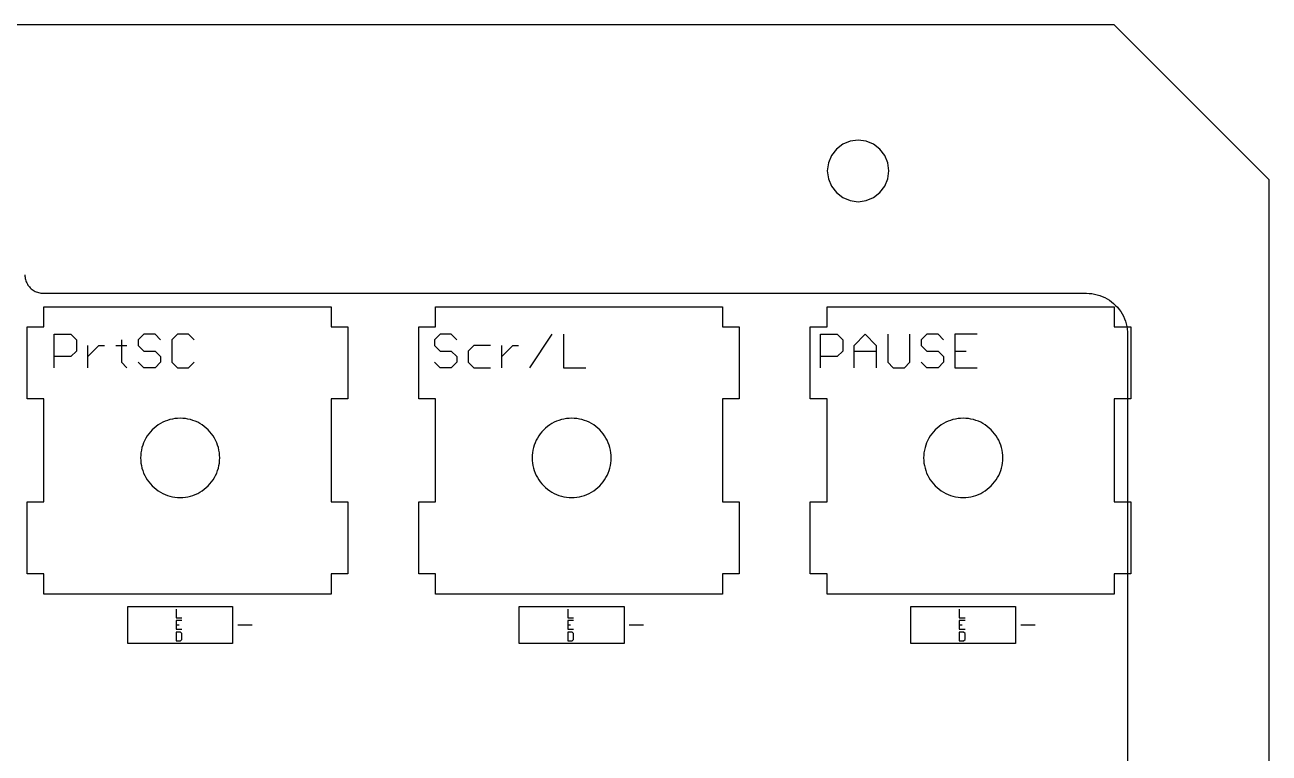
# Model space of a CAD drawing. Extents: x -174 to 183, y -92 to 46.
# Drawn here: x 122.9 to 183.5, y 10.6 to 46 of the extents above; entities that cross this region are included whole.
import ezdxf

# ---------------------------------------------------------------- set-up
doc = ezdxf.new("R2010")
doc.units = 0
doc.layers.get('0').update_dxf_attribs({"linetype": 'CONTINUOUS'})

msp = doc.modelspace()

# ---------------------------------------------------------------- linework, layer by layer
for p, q in [((175.943, 45.98), (-166.957, 45.98)), ((183.483, 38.44), (175.943, 45.98)), ((162.737, 40.183), (162.426, 39.945)), ((163.098, 40.333), (162.737, 40.183)), ((163.487, 40.384), (163.098, 40.333)), ((163.875, 40.333), (163.487, 40.384)), ((164.237, 40.183), (163.875, 40.333)), ((164.547, 39.945), (164.237, 40.183)), ((162.187, 39.634), (162.038, 39.272)), ((162.426, 39.945), (162.187, 39.634)), ((164.786, 39.634), (164.547, 39.945)), ((164.935, 39.272), (164.786, 39.634)), ((162.038, 39.272), (161.987, 38.884)), ((161.987, 38.884), (162.038, 38.496)), ((164.987, 38.884), (164.935, 39.272)), ((164.935, 38.496), (164.987, 38.884)), ((162.038, 38.496), (162.187, 38.134)), ((164.786, 38.134), (164.935, 38.496)), ((183.483, -83.988), (183.483, 38.44)), ((162.187, 38.134), (162.426, 37.824)), ((162.426, 37.824), (162.737, 37.585)), ((162.737, 37.585), (163.098, 37.435)), ((163.875, 37.435), (164.237, 37.585)), ((164.237, 37.585), (164.547, 37.824)), ((164.547, 37.824), (164.786, 38.134)), ((163.098, 37.435), (163.487, 37.384)), ((163.487, 37.384), (163.875, 37.435)), ((122.943, 33.831), (122.945, 33.772)), ((122.945, 33.772), (122.951, 33.714)), ((122.951, 33.714), (122.96, 33.656)), ((122.96, 33.656), (122.974, 33.598)), ((122.974, 33.598), (122.991, 33.542)), ((122.991, 33.542), (123.012, 33.487)), ((123.012, 33.487), (123.036, 33.433)), ((123.036, 33.433), (123.064, 33.381)), ((123.064, 33.381), (123.095, 33.331)), ((123.095, 33.331), (123.129, 33.283)), ((123.129, 33.283), (123.166, 33.238)), ((123.166, 33.238), (123.207, 33.195)), ((123.207, 33.195), (123.25, 33.154)), ((123.25, 33.154), (123.295, 33.117)), ((123.295, 33.117), (123.343, 33.083)), ((123.343, 33.083), (123.393, 33.052)), ((123.393, 33.052), (123.445, 33.024)), ((123.445, 33.024), (123.499, 33)), ((123.499, 33), (123.554, 32.979)), ((123.554, 32.979), (123.61, 32.962)), ((123.61, 32.962), (123.667, 32.948)), ((123.667, 32.948), (123.726, 32.939)), ((123.726, 32.939), (123.784, 32.933)), ((123.784, 32.933), (123.843, 32.931)), ((123.843, 32.931), (174.599, 32.931)), ((174.599, 32.931), (174.73, 32.927)), ((174.73, 32.927), (174.86, 32.914)), ((174.86, 32.914), (174.99, 32.893)), ((174.99, 32.893), (175.117, 32.863)), ((175.117, 32.863), (175.242, 32.825)), ((175.242, 32.825), (175.365, 32.779)), ((175.365, 32.779), (175.484, 32.725)), ((175.484, 32.725), (175.599, 32.663)), ((123.873, 31.3), (123.873, 32.281)), ((123.873, 32.281), (137.843, 32.281)), ((137.843, 32.281), (137.843, 31.3)), ((142.923, 32.281), (156.893, 32.281)), ((142.923, 31.3), (142.923, 32.281)), ((156.893, 32.281), (156.893, 31.3)), ((161.973, 31.3), (161.973, 32.281)), ((161.973, 32.281), (175.943, 32.281)), ((175.599, 32.663), (175.711, 32.594)), ((175.711, 32.594), (175.817, 32.518)), ((175.817, 32.518), (175.918, 32.435)), ((175.918, 32.435), (176.014, 32.345)), ((175.943, 32.281), (175.943, 31.3)), ((176.014, 32.345), (176.103, 32.25)), ((176.103, 32.25), (176.186, 32.149)), ((176.186, 32.149), (176.262, 32.042)), ((176.262, 32.042), (176.331, 31.931)), ((176.331, 31.931), (176.393, 31.816)), ((176.393, 31.816), (176.447, 31.696)), ((176.447, 31.696), (176.493, 31.574)), ((176.493, 31.574), (176.531, 31.449)), ((123.06, 27.8), (123.06, 31.3)), ((123.06, 31.3), (123.873, 31.3)), ((124.368, 30.937), (125.182, 30.937)), ((124.368, 29.852), (124.368, 30.937)), ((125.182, 30.937), (125.453, 30.666)), ((128.732, 30.937), (128.461, 30.666)), ((129.275, 30.937), (128.732, 30.937)), ((129.546, 30.666), (129.275, 30.937)), ((130.37, 30.937), (130.098, 30.666)), ((130.912, 30.937), (130.37, 30.937)), ((131.183, 30.666), (130.912, 30.937)), ((137.843, 31.3), (138.656, 31.3)), ((138.656, 31.3), (138.656, 27.8)), ((142.11, 31.3), (142.923, 31.3)), ((142.11, 27.8), (142.11, 31.3)), ((143.144, 30.937), (142.873, 30.666)), ((143.686, 30.937), (143.144, 30.937)), ((143.957, 30.666), (143.686, 30.937)), ((147.511, 29.31), (148.596, 30.937)), ((149.148, 30.937), (149.148, 29.31)), ((156.893, 31.3), (157.706, 31.3)), ((157.706, 31.3), (157.706, 27.8)), ((161.16, 31.3), (161.973, 31.3)), ((161.16, 27.8), (161.16, 31.3)), ((161.65, 30.937), (162.463, 30.937)), ((161.65, 29.852), (161.65, 30.937)), ((162.463, 30.937), (162.734, 30.666)), ((163.287, 30.395), (163.829, 30.937)), ((163.829, 30.937), (164.372, 30.395)), ((164.924, 30.937), (164.924, 29.581)), ((166.009, 29.581), (166.009, 30.937)), ((166.832, 30.937), (166.561, 30.666)), ((167.375, 30.937), (166.832, 30.937)), ((167.646, 30.666), (167.375, 30.937)), ((169.283, 30.937), (168.198, 30.937)), ((168.198, 30.937), (168.198, 30.123)), ((175.943, 31.3), (176.756, 31.3)), ((176.531, 31.449), (176.561, 31.321)), ((176.561, 31.321), (176.582, 31.192)), ((176.582, 31.192), (176.595, 31.062)), ((176.595, 31.062), (176.599, 30.931)), ((176.599, 30.931), (176.599, -81.081)), ((176.756, 31.3), (176.756, 27.8)), ((125.453, 30.666), (125.453, 30.123)), ((126.005, 29.852), (126.548, 30.395)), ((126.005, 29.852), (126.005, 30.395)), ((126.548, 30.395), (126.819, 30.395)), ((127.37, 30.395), (127.912, 30.395)), ((127.641, 30.666), (127.641, 29.581)), ((128.461, 30.666), (128.461, 30.395)), ((128.461, 30.395), (128.732, 30.123)), ((130.098, 30.666), (130.098, 29.581)), ((142.873, 30.666), (142.873, 30.395)), ((142.873, 30.395), (143.144, 30.123)), ((144.781, 30.395), (144.51, 30.123)), ((145.594, 30.395), (144.781, 30.395)), ((146.147, 29.852), (146.689, 30.395)), ((146.147, 29.852), (146.147, 30.395)), ((146.689, 30.395), (146.96, 30.395)), ((162.734, 30.666), (162.734, 30.123)), ((163.287, 30.123), (163.287, 30.395)), ((164.372, 30.395), (164.372, 30.123)), ((166.561, 30.666), (166.561, 30.395)), ((166.561, 30.395), (166.832, 30.123)), ((124.368, 29.31), (124.368, 29.852)), ((125.182, 29.852), (124.368, 29.852)), ((125.453, 30.123), (125.182, 29.852)), ((126.005, 29.31), (126.005, 29.852)), ((128.732, 30.123), (129.275, 30.123)), ((129.275, 30.123), (129.546, 29.852)), ((129.546, 29.852), (129.546, 29.581)), ((143.144, 30.123), (143.686, 30.123)), ((143.686, 30.123), (143.957, 29.852)), ((143.957, 29.852), (143.957, 29.581)), ((144.51, 30.123), (144.51, 29.581)), ((146.147, 29.31), (146.147, 29.852)), ((161.65, 29.31), (161.65, 29.852)), ((162.463, 29.852), (161.65, 29.852)), ((162.734, 30.123), (162.463, 29.852)), ((163.287, 29.31), (163.287, 30.123)), ((163.287, 30.123), (164.372, 30.123)), ((164.372, 30.123), (164.372, 29.31)), ((166.832, 30.123), (167.375, 30.123)), ((167.375, 30.123), (167.646, 29.852)), ((167.646, 29.852), (167.646, 29.581)), ((168.198, 30.123), (168.741, 30.123)), ((168.198, 30.123), (168.198, 29.31)), ((127.641, 29.581), (127.912, 29.31)), ((128.732, 29.31), (128.461, 29.581)), ((129.275, 29.31), (128.732, 29.31)), ((129.546, 29.581), (129.275, 29.31)), ((130.098, 29.581), (130.37, 29.31)), ((130.37, 29.31), (130.912, 29.31)), ((130.912, 29.31), (131.183, 29.581)), ((143.144, 29.31), (142.873, 29.581)), ((143.686, 29.31), (143.144, 29.31)), ((143.957, 29.581), (143.686, 29.31)), ((144.51, 29.581), (144.781, 29.31)), ((144.781, 29.31), (145.594, 29.31)), ((149.148, 29.31), (150.233, 29.31)), ((164.924, 29.581), (165.195, 29.31)), ((165.195, 29.31), (165.738, 29.31)), ((165.738, 29.31), (166.009, 29.581)), ((166.832, 29.31), (166.561, 29.581)), ((167.375, 29.31), (166.832, 29.31)), ((167.646, 29.581), (167.375, 29.31)), ((168.198, 29.31), (169.283, 29.31)), ((123.873, 27.8), (123.06, 27.8)), ((123.873, 22.791), (123.873, 27.8)), ((137.843, 27.8), (137.843, 22.791)), ((138.656, 27.8), (137.843, 27.8)), ((142.923, 27.8), (142.11, 27.8)), ((142.923, 22.791), (142.923, 27.8)), ((157.706, 27.8), (156.893, 27.8)), ((156.893, 27.8), (156.893, 22.791)), ((161.973, 27.8), (161.16, 27.8)), ((161.973, 22.791), (161.973, 27.8)), ((176.756, 27.8), (175.943, 27.8)), ((175.943, 27.8), (175.943, 22.791)), ((129.648, 26.658), (129.537, 26.598)), ((129.763, 26.71), (129.648, 26.658)), ((129.881, 26.754), (129.763, 26.71)), ((130.001, 26.791), (129.881, 26.754)), ((130.124, 26.819), (130.001, 26.791)), ((130.248, 26.84), (130.124, 26.819)), ((130.373, 26.852), (130.248, 26.84)), ((130.499, 26.856), (130.373, 26.852)), ((130.625, 26.852), (130.499, 26.856)), ((130.751, 26.84), (130.625, 26.852)), ((130.875, 26.819), (130.751, 26.84)), ((130.998, 26.791), (130.875, 26.819)), ((131.118, 26.754), (130.998, 26.791)), ((131.236, 26.71), (131.118, 26.754)), ((131.351, 26.658), (131.236, 26.71)), ((131.462, 26.598), (131.351, 26.658)), ((148.698, 26.658), (148.587, 26.598)), ((148.813, 26.71), (148.698, 26.658)), ((148.931, 26.754), (148.813, 26.71)), ((149.051, 26.791), (148.931, 26.754)), ((149.174, 26.819), (149.051, 26.791)), ((149.298, 26.84), (149.174, 26.819)), ((149.423, 26.852), (149.298, 26.84)), ((149.549, 26.856), (149.423, 26.852)), ((149.675, 26.852), (149.549, 26.856)), ((149.801, 26.84), (149.675, 26.852)), ((149.925, 26.819), (149.801, 26.84)), ((150.048, 26.791), (149.925, 26.819)), ((150.168, 26.754), (150.048, 26.791)), ((150.286, 26.71), (150.168, 26.754)), ((150.401, 26.658), (150.286, 26.71)), ((150.512, 26.598), (150.401, 26.658)), ((167.748, 26.658), (167.637, 26.598)), ((167.863, 26.71), (167.748, 26.658)), ((167.981, 26.754), (167.863, 26.71)), ((168.101, 26.791), (167.981, 26.754)), ((168.224, 26.819), (168.101, 26.791)), ((168.348, 26.84), (168.224, 26.819)), ((168.473, 26.852), (168.348, 26.84)), ((168.599, 26.856), (168.473, 26.852)), ((168.725, 26.852), (168.599, 26.856)), ((168.851, 26.84), (168.725, 26.852)), ((168.975, 26.819), (168.851, 26.84)), ((169.098, 26.791), (168.975, 26.819)), ((169.218, 26.754), (169.098, 26.791)), ((169.336, 26.71), (169.218, 26.754)), ((169.451, 26.658), (169.336, 26.71)), ((169.562, 26.598), (169.451, 26.658)), ((128.972, 26.103), (128.899, 26.001)), ((129.052, 26.2), (128.972, 26.103)), ((129.138, 26.292), (129.052, 26.2)), ((129.23, 26.378), (129.138, 26.292)), ((129.327, 26.458), (129.23, 26.378)), ((129.43, 26.532), (129.327, 26.458)), ((129.537, 26.598), (129.43, 26.532)), ((131.569, 26.532), (131.462, 26.598)), ((131.671, 26.458), (131.569, 26.532)), ((131.769, 26.378), (131.671, 26.458)), ((131.861, 26.292), (131.769, 26.378)), ((131.947, 26.2), (131.861, 26.292)), ((132.027, 26.103), (131.947, 26.2)), ((132.1, 26.001), (132.027, 26.103)), ((148.022, 26.103), (147.949, 26.001)), ((148.102, 26.2), (148.022, 26.103)), ((148.188, 26.292), (148.102, 26.2)), ((148.28, 26.378), (148.188, 26.292)), ((148.377, 26.458), (148.28, 26.378)), ((148.48, 26.532), (148.377, 26.458)), ((148.587, 26.598), (148.48, 26.532)), ((150.619, 26.532), (150.512, 26.598)), ((150.721, 26.458), (150.619, 26.532)), ((150.819, 26.378), (150.721, 26.458)), ((150.911, 26.292), (150.819, 26.378)), ((150.997, 26.2), (150.911, 26.292)), ((151.077, 26.103), (150.997, 26.2)), ((151.15, 26.001), (151.077, 26.103)), ((167.072, 26.103), (166.999, 26.001)), ((167.152, 26.2), (167.072, 26.103)), ((167.238, 26.292), (167.152, 26.2)), ((167.33, 26.378), (167.238, 26.292)), ((167.427, 26.458), (167.33, 26.378)), ((167.53, 26.532), (167.427, 26.458)), ((167.637, 26.598), (167.53, 26.532)), ((169.669, 26.532), (169.562, 26.598)), ((169.771, 26.458), (169.669, 26.532)), ((169.869, 26.378), (169.771, 26.458)), ((169.961, 26.292), (169.869, 26.378)), ((170.047, 26.2), (169.961, 26.292)), ((170.127, 26.103), (170.047, 26.2)), ((170.2, 26.001), (170.127, 26.103)), ((128.64, 25.429), (128.611, 25.307)), ((128.677, 25.55), (128.64, 25.429)), ((128.721, 25.668), (128.677, 25.55)), ((128.773, 25.783), (128.721, 25.668)), ((128.832, 25.894), (128.773, 25.783)), ((128.899, 26.001), (128.832, 25.894)), ((132.166, 25.894), (132.1, 26.001)), ((132.226, 25.783), (132.166, 25.894)), ((132.278, 25.668), (132.226, 25.783)), ((132.322, 25.55), (132.278, 25.668)), ((132.359, 25.429), (132.322, 25.55)), ((132.387, 25.307), (132.359, 25.429)), ((147.69, 25.429), (147.661, 25.307)), ((147.727, 25.55), (147.69, 25.429)), ((147.771, 25.668), (147.727, 25.55)), ((147.823, 25.783), (147.771, 25.668)), ((147.882, 25.894), (147.823, 25.783)), ((147.949, 26.001), (147.882, 25.894)), ((151.216, 25.894), (151.15, 26.001)), ((151.276, 25.783), (151.216, 25.894)), ((151.328, 25.668), (151.276, 25.783)), ((151.372, 25.55), (151.328, 25.668)), ((151.409, 25.429), (151.372, 25.55)), ((151.437, 25.307), (151.409, 25.429)), ((166.74, 25.429), (166.711, 25.307)), ((166.777, 25.55), (166.74, 25.429)), ((166.821, 25.668), (166.777, 25.55)), ((166.873, 25.783), (166.821, 25.668)), ((166.932, 25.894), (166.873, 25.783)), ((166.999, 26.001), (166.932, 25.894)), ((170.266, 25.894), (170.2, 26.001)), ((170.326, 25.783), (170.266, 25.894)), ((170.378, 25.668), (170.326, 25.783)), ((170.422, 25.55), (170.378, 25.668)), ((170.459, 25.429), (170.422, 25.55)), ((170.487, 25.307), (170.459, 25.429)), ((128.578, 25.057), (128.574, 24.931)), ((128.574, 24.931), (128.578, 24.805)), ((128.591, 25.182), (128.578, 25.057)), ((128.611, 25.307), (128.591, 25.182)), ((132.408, 25.182), (132.387, 25.307)), ((132.42, 25.057), (132.408, 25.182)), ((132.424, 24.931), (132.42, 25.057)), ((132.42, 24.805), (132.424, 24.931)), ((147.628, 25.057), (147.624, 24.931)), ((147.624, 24.931), (147.628, 24.805)), ((147.641, 25.182), (147.628, 25.057)), ((147.661, 25.307), (147.641, 25.182)), ((151.458, 25.182), (151.437, 25.307)), ((151.47, 25.057), (151.458, 25.182)), ((151.474, 24.931), (151.47, 25.057)), ((151.47, 24.805), (151.474, 24.931)), ((166.678, 25.057), (166.674, 24.931)), ((166.674, 24.931), (166.678, 24.805)), ((166.691, 25.182), (166.678, 25.057)), ((166.711, 25.307), (166.691, 25.182)), ((170.508, 25.182), (170.487, 25.307)), ((170.52, 25.057), (170.508, 25.182)), ((170.524, 24.931), (170.52, 25.057)), ((170.52, 24.805), (170.524, 24.931)), ((128.578, 24.805), (128.591, 24.68)), ((128.591, 24.68), (128.611, 24.556)), ((128.611, 24.556), (128.64, 24.433)), ((128.64, 24.433), (128.677, 24.312)), ((128.677, 24.312), (128.721, 24.194)), ((132.278, 24.194), (132.322, 24.312)), ((132.322, 24.312), (132.359, 24.433)), ((132.359, 24.433), (132.387, 24.556)), ((132.387, 24.556), (132.408, 24.68)), ((132.408, 24.68), (132.42, 24.805)), ((147.628, 24.805), (147.641, 24.68)), ((147.641, 24.68), (147.661, 24.556)), ((147.661, 24.556), (147.69, 24.433)), ((147.69, 24.433), (147.727, 24.312)), ((147.727, 24.312), (147.771, 24.194)), ((151.328, 24.194), (151.372, 24.312)), ((151.372, 24.312), (151.409, 24.433)), ((151.409, 24.433), (151.437, 24.556)), ((151.437, 24.556), (151.458, 24.68)), ((151.458, 24.68), (151.47, 24.805)), ((166.678, 24.805), (166.691, 24.68)), ((166.691, 24.68), (166.711, 24.556)), ((166.711, 24.556), (166.74, 24.433)), ((166.74, 24.433), (166.777, 24.312)), ((166.777, 24.312), (166.821, 24.194)), ((170.378, 24.194), (170.422, 24.312)), ((170.422, 24.312), (170.459, 24.433)), ((170.459, 24.433), (170.487, 24.556)), ((170.487, 24.556), (170.508, 24.68)), ((170.508, 24.68), (170.52, 24.805)), ((128.721, 24.194), (128.773, 24.08)), ((128.773, 24.08), (128.832, 23.969)), ((128.832, 23.969), (128.899, 23.862)), ((128.899, 23.862), (128.972, 23.759)), ((128.972, 23.759), (129.052, 23.662)), ((129.052, 23.662), (129.138, 23.57)), ((131.861, 23.57), (131.947, 23.662)), ((131.947, 23.662), (132.027, 23.759)), ((132.027, 23.759), (132.1, 23.862)), ((132.1, 23.862), (132.166, 23.969)), ((132.166, 23.969), (132.226, 24.08)), ((132.226, 24.08), (132.278, 24.194)), ((147.771, 24.194), (147.823, 24.08)), ((147.823, 24.08), (147.882, 23.969)), ((147.882, 23.969), (147.949, 23.862)), ((147.949, 23.862), (148.022, 23.759)), ((148.022, 23.759), (148.102, 23.662)), ((148.102, 23.662), (148.188, 23.57)), ((150.911, 23.57), (150.997, 23.662)), ((150.997, 23.662), (151.077, 23.759)), ((151.077, 23.759), (151.15, 23.862)), ((151.15, 23.862), (151.216, 23.969)), ((151.216, 23.969), (151.276, 24.08)), ((151.276, 24.08), (151.328, 24.194)), ((166.821, 24.194), (166.873, 24.08)), ((166.873, 24.08), (166.932, 23.969)), ((166.932, 23.969), (166.999, 23.862)), ((166.999, 23.862), (167.072, 23.759)), ((167.072, 23.759), (167.152, 23.662)), ((167.152, 23.662), (167.238, 23.57)), ((169.961, 23.57), (170.047, 23.662)), ((170.047, 23.662), (170.127, 23.759)), ((170.127, 23.759), (170.2, 23.862)), ((170.2, 23.862), (170.266, 23.969)), ((170.266, 23.969), (170.326, 24.08)), ((170.326, 24.08), (170.378, 24.194)), ((129.138, 23.57), (129.23, 23.484)), ((129.23, 23.484), (129.327, 23.404)), ((129.327, 23.404), (129.43, 23.331)), ((129.43, 23.331), (129.537, 23.264)), ((129.537, 23.264), (129.648, 23.205)), ((129.648, 23.205), (129.763, 23.153)), ((129.763, 23.153), (129.881, 23.108)), ((129.881, 23.108), (130.001, 23.072)), ((130.001, 23.072), (130.124, 23.043)), ((130.124, 23.043), (130.248, 23.023)), ((130.248, 23.023), (130.373, 23.01)), ((130.373, 23.01), (130.499, 23.006)), ((130.499, 23.006), (130.625, 23.01)), ((130.625, 23.01), (130.751, 23.023)), ((130.751, 23.023), (130.875, 23.043)), ((130.875, 23.043), (130.998, 23.072)), ((130.998, 23.072), (131.118, 23.108)), ((131.118, 23.108), (131.236, 23.153)), ((131.236, 23.153), (131.351, 23.205)), ((131.351, 23.205), (131.462, 23.264)), ((131.462, 23.264), (131.569, 23.331)), ((131.569, 23.331), (131.671, 23.404)), ((131.671, 23.404), (131.769, 23.484)), ((131.769, 23.484), (131.861, 23.57)), ((148.188, 23.57), (148.28, 23.484)), ((148.28, 23.484), (148.377, 23.404)), ((148.377, 23.404), (148.48, 23.331)), ((148.48, 23.331), (148.587, 23.264)), ((148.587, 23.264), (148.698, 23.205)), ((148.698, 23.205), (148.813, 23.153)), ((148.813, 23.153), (148.931, 23.108)), ((148.931, 23.108), (149.051, 23.072)), ((149.051, 23.072), (149.174, 23.043)), ((149.174, 23.043), (149.298, 23.023)), ((149.298, 23.023), (149.423, 23.01)), ((149.423, 23.01), (149.549, 23.006)), ((149.549, 23.006), (149.675, 23.01)), ((149.675, 23.01), (149.801, 23.023)), ((149.801, 23.023), (149.925, 23.043)), ((149.925, 23.043), (150.048, 23.072)), ((150.048, 23.072), (150.168, 23.108)), ((150.168, 23.108), (150.286, 23.153)), ((150.286, 23.153), (150.401, 23.205)), ((150.401, 23.205), (150.512, 23.264)), ((150.512, 23.264), (150.619, 23.331)), ((150.619, 23.331), (150.721, 23.404)), ((150.721, 23.404), (150.819, 23.484)), ((150.819, 23.484), (150.911, 23.57)), ((167.238, 23.57), (167.33, 23.484)), ((167.33, 23.484), (167.427, 23.404)), ((167.427, 23.404), (167.53, 23.331)), ((167.53, 23.331), (167.637, 23.264)), ((167.637, 23.264), (167.748, 23.205)), ((167.748, 23.205), (167.863, 23.153)), ((167.863, 23.153), (167.981, 23.108)), ((167.981, 23.108), (168.101, 23.072)), ((168.101, 23.072), (168.224, 23.043)), ((168.224, 23.043), (168.348, 23.023)), ((168.348, 23.023), (168.473, 23.01)), ((168.473, 23.01), (168.599, 23.006)), ((168.599, 23.006), (168.725, 23.01)), ((168.725, 23.01), (168.851, 23.023)), ((168.851, 23.023), (168.975, 23.043)), ((168.975, 23.043), (169.098, 23.072)), ((169.098, 23.072), (169.218, 23.108)), ((169.218, 23.108), (169.336, 23.153)), ((169.336, 23.153), (169.451, 23.205)), ((169.451, 23.205), (169.562, 23.264)), ((169.562, 23.264), (169.669, 23.331)), ((169.669, 23.331), (169.771, 23.404)), ((169.771, 23.404), (169.869, 23.484)), ((169.869, 23.484), (169.961, 23.57)), ((123.06, 22.791), (123.873, 22.791)), ((123.06, 19.291), (123.06, 22.791)), ((137.843, 22.791), (138.656, 22.791)), ((138.656, 22.791), (138.656, 19.291)), ((142.11, 19.291), (142.11, 22.791)), ((142.11, 22.791), (142.923, 22.791)), ((156.893, 22.791), (157.706, 22.791)), ((157.706, 22.791), (157.706, 19.291)), ((161.16, 19.291), (161.16, 22.791)), ((161.16, 22.791), (161.973, 22.791)), ((175.943, 22.791), (176.756, 22.791)), ((176.756, 22.791), (176.756, 19.291)), ((123.873, 19.291), (123.06, 19.291)), ((123.873, 18.311), (123.873, 19.291)), ((138.656, 19.291), (137.843, 19.291)), ((137.843, 19.291), (137.843, 18.311)), ((142.923, 19.291), (142.11, 19.291)), ((142.923, 18.311), (142.923, 19.291)), ((157.706, 19.291), (156.893, 19.291)), ((156.893, 19.291), (156.893, 18.311)), ((161.973, 19.291), (161.16, 19.291)), ((161.973, 18.311), (161.973, 19.291)), ((175.943, 19.291), (175.943, 18.311)), ((176.756, 19.291), (175.943, 19.291)), ((137.843, 18.311), (123.873, 18.311)), ((156.893, 18.311), (142.923, 18.311)), ((175.943, 18.311), (161.973, 18.311)), ((127.949, 15.906), (127.949, 17.706)), ((127.949, 17.706), (133.049, 17.706)), ((130.305, 17.581), (130.305, 17.156)), ((133.049, 17.706), (133.049, 15.906)), ((146.999, 15.906), (146.999, 17.706)), ((146.999, 17.706), (152.099, 17.706)), ((149.355, 17.581), (149.355, 17.156)), ((152.099, 17.706), (152.099, 15.906)), ((166.049, 15.906), (166.049, 17.706)), ((166.049, 17.706), (171.149, 17.706)), ((168.405, 17.581), (168.405, 17.156)), ((171.149, 17.706), (171.149, 15.906)), ((130.305, 17.156), (130.588, 17.156)), ((130.588, 17.019), (130.305, 17.019)), ((130.305, 17.019), (130.305, 16.806)), ((149.355, 17.156), (149.638, 17.156)), ((149.638, 17.019), (149.355, 17.019)), ((149.355, 17.019), (149.355, 16.806)), ((168.405, 17.156), (168.688, 17.156)), ((168.688, 17.019), (168.405, 17.019)), ((168.405, 17.019), (168.405, 16.806)), ((130.305, 16.806), (130.447, 16.806)), ((130.305, 16.806), (130.305, 16.594)), ((130.305, 16.594), (130.588, 16.594)), ((130.305, 16.456), (130.305, 16.031)), ((130.517, 16.456), (130.305, 16.456)), ((130.588, 16.385), (130.517, 16.456)), ((130.588, 16.102), (130.588, 16.385)), ((133.299, 16.806), (133.999, 16.806)), ((149.355, 16.806), (149.497, 16.806)), ((149.355, 16.806), (149.355, 16.594)), ((149.355, 16.594), (149.638, 16.594)), ((149.355, 16.456), (149.355, 16.031)), ((149.567, 16.456), (149.355, 16.456)), ((149.638, 16.385), (149.567, 16.456)), ((149.638, 16.102), (149.638, 16.385)), ((152.349, 16.806), (153.049, 16.806)), ((168.405, 16.806), (168.547, 16.806)), ((168.405, 16.806), (168.405, 16.594)), ((168.405, 16.594), (168.688, 16.594)), ((168.405, 16.456), (168.405, 16.031)), ((168.617, 16.456), (168.405, 16.456)), ((168.688, 16.385), (168.617, 16.456)), ((168.688, 16.102), (168.688, 16.385)), ((171.399, 16.806), (172.099, 16.806)), ((133.049, 15.906), (127.949, 15.906)), ((130.305, 16.031), (130.517, 16.031)), ((130.517, 16.031), (130.588, 16.102)), ((152.099, 15.906), (146.999, 15.906)), ((149.355, 16.031), (149.567, 16.031)), ((149.567, 16.031), (149.638, 16.102)), ((171.149, 15.906), (166.049, 15.906)), ((168.405, 16.031), (168.617, 16.031)), ((168.617, 16.031), (168.688, 16.102))]:
    msp.add_line(p, q)

doc.saveas('drawing.dxf')
